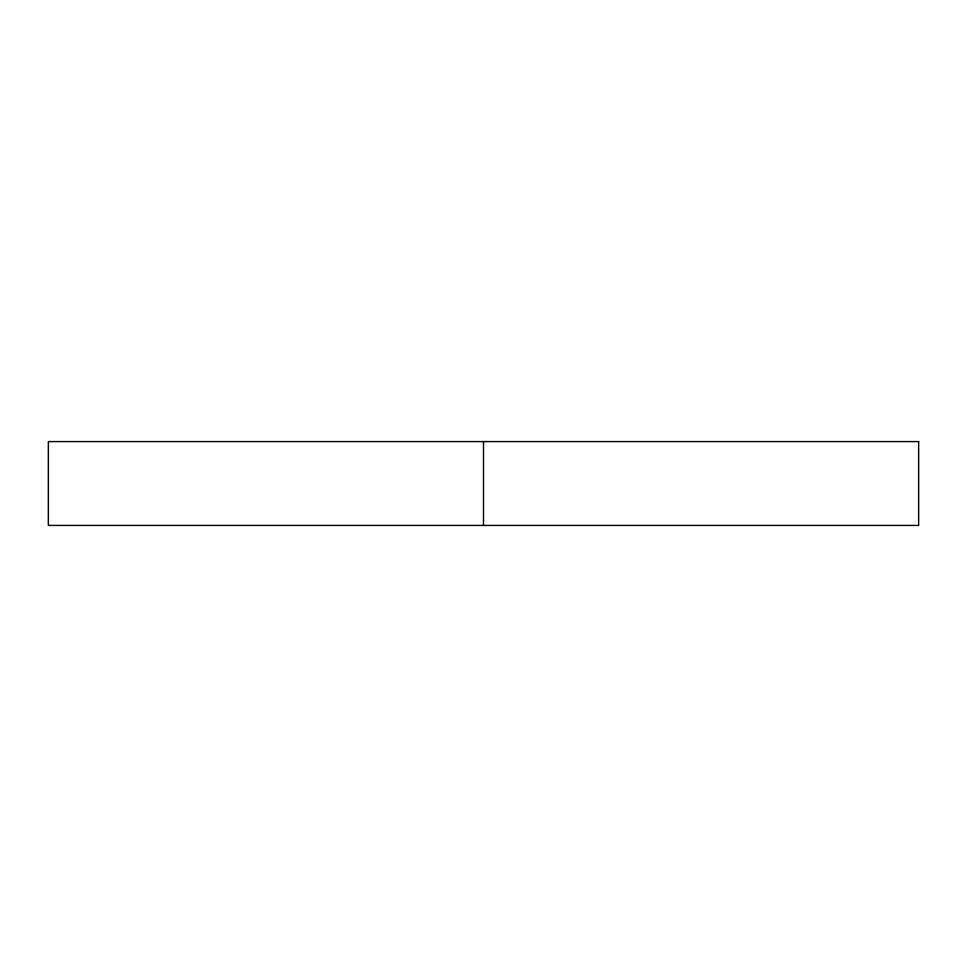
<?xml version="1.0" encoding="UTF-8"?>
<svg xmlns="http://www.w3.org/2000/svg" width="967" height="967" viewBox="0 0 967 967"><rect width="100%" height="100%" fill="white"/><g stroke="black" fill="none" stroke-linecap="round" stroke-linejoin="round"><path stroke-width="1.45" d="M483.5 441.581L483.5 525.419M918.65 441.581L48.35 441.581L48.35 525.419L918.65 525.419L918.65 441.581"/></g></svg>
